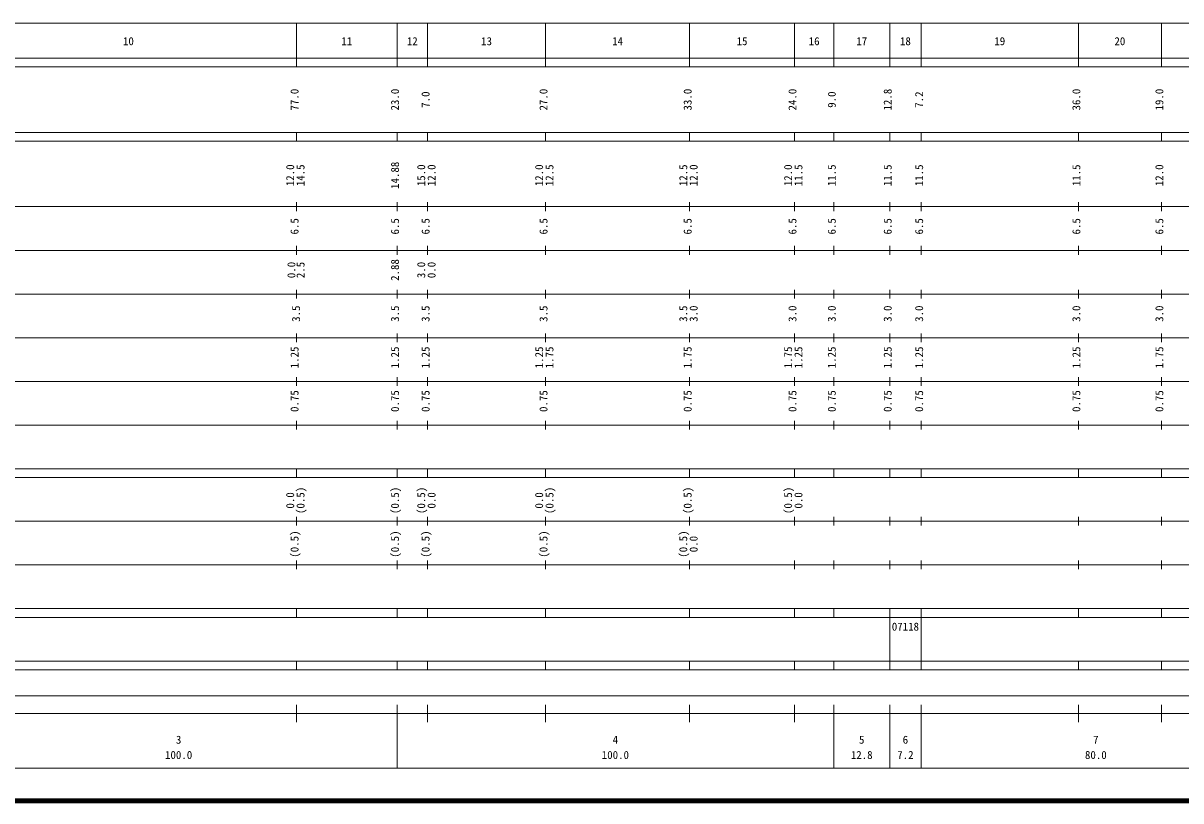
# Model space of a CAD drawing. Units: millimetres, scale not verified. Extents: x 40000 to 680000, y 20000 to 380000.
# Drawn here: x 282404 to 547463, y 20000 to 198000 of the extents above; entities that cross this region are included whole.
import ezdxf
from ezdxf.enums import TextEntityAlignment as Align

# ---------------------------------------------------------------- set-up
doc = ezdxf.new("R2010")
doc.units = ezdxf.units.MM
doc.header["$LTSCALE"] = 1000
doc.layers.add('M-TTL', color=2, linetype='Continuous', lineweight=140)
doc.layers.add('M-TTL-BAND', color=7, linetype='Continuous', lineweight=13)
doc.styles.add('ＭＳ ゴシック', font='')
doc.styles.get('ＭＳ ゴシック').set_extended_font_data('MS Gothic')

msp = doc.modelspace()

# ---------------------------------------------------------------- linework, layer by layer
at = {"layer": 'M-TTL'}
msp.add_line((40000, 20000), (680000, 20000), dxfattribs=at)
at = {"layer": 'M-TTL-BAND'}
for p, q in [((68000, 198000), (579000, 198000)), ((345000, 188000), (345000, 198000)), ((368000, 188000), (368000, 198000)), ((375000, 188000), (375000, 198000)), ((402000, 188000), (402000, 198000)), ((435000, 188000), (435000, 198000)), ((459000, 188000), (459000, 198000)), ((468000, 188000), (468000, 198000)), ((480800, 188000), (480800, 198000)), ((488000, 188000), (488000, 198000)), ((524000, 188000), (524000, 198000)), ((543000, 188000), (543000, 198000)), ((40000, 190000), (579000, 190000)), ((40000, 188000), (579000, 188000)), ((40000, 173000), (579000, 173000)), ((345000, 171000), (345000, 173000)), ((368000, 171000), (368000, 173000)), ((375000, 171000), (375000, 173000)), ((402000, 171000), (402000, 173000)), ((435000, 171000), (435000, 173000)), ((459000, 171000), (459000, 173000)), ((468000, 171000), (468000, 173000)), ((480800, 171000), (480800, 173000)), ((488000, 171000), (488000, 173000)), ((524000, 171000), (524000, 173000)), ((543000, 171000), (543000, 173000)), ((40000, 171000), (579000, 171000)), ((345000, 155000), (345000, 157000)), ((368000, 155000), (368000, 157000)), ((375000, 155000), (375000, 157000)), ((402000, 155000), (402000, 157000)), ((435000, 155000), (435000, 157000)), ((459000, 155000), (459000, 157000)), ((468000, 155000), (468000, 157000)), ((480800, 155000), (480800, 157000)), ((488000, 155000), (488000, 157000)), ((524000, 155000), (524000, 157000)), ((543000, 155000), (543000, 157000)), ((40000, 156000), (579000, 156000)), ((46000, 146000), (579000, 146000)), ((345000, 145000), (345000, 147000)), ((368000, 145000), (368000, 147000)), ((375000, 145000), (375000, 147000)), ((402000, 145000), (402000, 147000)), ((435000, 145000), (435000, 147000)), ((459000, 145000), (459000, 147000)), ((468000, 145000), (468000, 147000)), ((480800, 145000), (480800, 147000)), ((488000, 145000), (488000, 147000)), ((524000, 145000), (524000, 147000)), ((543000, 145000), (543000, 147000)), ((52000, 136000), (579000, 136000)), ((345000, 135000), (345000, 137000)), ((368000, 135000), (368000, 137000)), ((375000, 135000), (375000, 137000)), ((402000, 135000), (402000, 137000)), ((435000, 135000), (435000, 137000)), ((459000, 135000), (459000, 137000)), ((468000, 135000), (468000, 137000)), ((480800, 135000), (480800, 137000)), ((488000, 135000), (488000, 137000)), ((524000, 135000), (524000, 137000)), ((543000, 135000), (543000, 137000)), ((46000, 126000), (579000, 126000)), ((345000, 125000), (345000, 127000)), ((368000, 125000), (368000, 127000)), ((375000, 125000), (375000, 127000)), ((402000, 125000), (402000, 127000)), ((435000, 125000), (435000, 127000)), ((459000, 125000), (459000, 127000)), ((468000, 125000), (468000, 127000)), ((480800, 125000), (480800, 127000)), ((488000, 125000), (488000, 127000)), ((524000, 125000), (524000, 127000)), ((543000, 125000), (543000, 127000)), ((345000, 115000), (345000, 117000)), ((368000, 115000), (368000, 117000)), ((375000, 115000), (375000, 117000)), ((402000, 115000), (402000, 117000)), ((435000, 115000), (435000, 117000)), ((459000, 115000), (459000, 117000)), ((468000, 115000), (468000, 117000)), ((480800, 115000), (480800, 117000)), ((488000, 115000), (488000, 117000)), ((524000, 115000), (524000, 117000)), ((543000, 115000), (543000, 117000)), ((52000, 116000), (579000, 116000)), ((345000, 105000), (345000, 107000)), ((368000, 105000), (368000, 107000)), ((375000, 105000), (375000, 107000)), ((402000, 105000), (402000, 107000)), ((435000, 105000), (435000, 107000)), ((459000, 105000), (459000, 107000)), ((468000, 105000), (468000, 107000)), ((480800, 105000), (480800, 107000)), ((488000, 105000), (488000, 107000)), ((524000, 105000), (524000, 107000)), ((543000, 105000), (543000, 107000)), ((46000, 106000), (579000, 106000)), ((40000, 96000), (579000, 96000)), ((345000, 94000), (345000, 96000)), ((368000, 94000), (368000, 96000)), ((375000, 94000), (375000, 96000)), ((402000, 94000), (402000, 96000)), ((435000, 94000), (435000, 96000)), ((459000, 94000), (459000, 96000)), ((468000, 94000), (468000, 96000)), ((480800, 94000), (480800, 96000)), ((488000, 94000), (488000, 96000)), ((524000, 94000), (524000, 96000)), ((543000, 94000), (543000, 96000)), ((40000, 94000), (579000, 94000)), ((345000, 83000), (345000, 85000)), ((368000, 83000), (368000, 85000)), ((375000, 83000), (375000, 85000)), ((402000, 83000), (402000, 85000)), ((435000, 83000), (435000, 85000)), ((459000, 83000), (459000, 85000)), ((468000, 83000), (468000, 85000)), ((480800, 83000), (480800, 85000)), ((488000, 83000), (488000, 85000)), ((524000, 83000), (524000, 85000)), ((543000, 83000), (543000, 85000)), ((49000, 84000), (579000, 84000)), ((345000, 73000), (345000, 75000)), ((368000, 73000), (368000, 75000)), ((375000, 73000), (375000, 75000)), ((402000, 73000), (402000, 75000)), ((435000, 73000), (435000, 75000)), ((459000, 73000), (459000, 75000)), ((468000, 73000), (468000, 75000)), ((480800, 73000), (480800, 75000)), ((488000, 73000), (488000, 75000)), ((524000, 73000), (524000, 75000)), ((543000, 73000), (543000, 75000)), ((40000, 74000), (579000, 74000)), ((40000, 64000), (579000, 64000)), ((345000, 62000), (345000, 64000)), ((368000, 62000), (368000, 64000)), ((375000, 62000), (375000, 64000)), ((402000, 62000), (402000, 64000)), ((435000, 62000), (435000, 64000)), ((459000, 62000), (459000, 64000)), ((468000, 62000), (468000, 64000)), ((480800, 62000), (480800, 64000)), ((488000, 62000), (488000, 64000)), ((524000, 62000), (524000, 64000)), ((543000, 62000), (543000, 64000)), ((40000, 62000), (579000, 62000)), ((480800, 52000), (480800, 62000)), ((488000, 52000), (488000, 62000)), ((40000, 52000), (579000, 52000)), ((345000, 50000), (345000, 52000)), ((368000, 50000), (368000, 52000)), ((375000, 50000), (375000, 52000)), ((402000, 50000), (402000, 52000)), ((435000, 50000), (435000, 52000)), ((459000, 50000), (459000, 52000)), ((468000, 50000), (468000, 52000)), ((480800, 50000), (480800, 52000)), ((488000, 50000), (488000, 52000)), ((524000, 50000), (524000, 52000)), ((543000, 50000), (543000, 52000)), ((40000, 50000), (579000, 50000)), ((71000, 44000), (565000, 44000)), ((40000, 40000), (579000, 40000)), ((345000, 38000), (345000, 42000)), ((368000, 27500), (368000, 42000)), ((375000, 38000), (375000, 42000)), ((402000, 38000), (402000, 42000)), ((435000, 38000), (435000, 42000)), ((459000, 38000), (459000, 42000)), ((468000, 27500), (468000, 42000)), ((480800, 27500), (480800, 42000)), ((488000, 27500), (488000, 42000)), ((524000, 38000), (524000, 42000)), ((543000, 38000), (543000, 42000)), ((68000, 27500), (579000, 27500))]:
    msp.add_line(p, q, dxfattribs=at)

# ---------------------------------------------------------------- texts
at = {"layer": 'M-TTL-BAND', "style": 'ＭＳ ゴシック'}
for s, p in [('10', (306500, 192405)), ('11', (356500, 192405)), ('12', (371500, 192405)), ('13', (388500, 192405)), ('14', (418500, 192405)), ('15', (447000, 192405)), ('16', (463500, 192405)), ('17', (474400, 192405)), ('18', (484400, 192405)), ('19', (506000, 192405)), ('20', (533500, 192405)), ('07118', (484400, 58405)), ('3', (318000, 32523)), ('4', (418000, 32523)), ('5', (474400, 32523)), ('6', (484400, 32523)), ('7', (528000, 32523)), ('100.0', (318000, 29033)), ('100.0', (418000, 29033)), ('12.8', (474400, 29033)), ('7.2', (484400, 29033)), ('80.0', (528000, 29033))]:
    msp.add_text(s, height=1833, dxfattribs=at).set_placement(p, align=Align.BOTTOM_CENTER)
for s, p in [('77.0', (346000, 180500)), ('23.0', (369000, 180500)), ('7.0', (376000, 180500)), ('27.0', (403000, 180500)), ('33.0', (436000, 180500)), ('24.0', (460000, 180500)), ('9.0', (469000, 180500)), ('12.8', (481800, 180500)), ('7.2', (489000, 180500)), ('36.0', (525000, 180500)), ('19.0', (544000, 180500)), ('12.0', (345000, 163174)), ('14.5', (347370, 163174)), ('14.88', (369000, 163174)), ('15.0', (375000, 163174)), ('12.0', (377370, 163174)), ('12.0', (402000, 163174)), ('12.5', (404370, 163174)), ('12.5', (435000, 163174)), ('12.0', (437370, 163174)), ('12.0', (459000, 163174)), ('11.5', (461370, 163174)), ('11.5', (469000, 163174)), ('11.5', (481800, 163174)), ('11.5', (489000, 163174)), ('11.5', (525000, 163174)), ('12.0', (544000, 163174)), ('6.5', (346000, 151500)), ('6.5', (369000, 151500)), ('6.5', (376000, 151500)), ('6.5', (403000, 151500)), ('6.5', (436000, 151500)), ('6.5', (460000, 151500)), ('6.5', (469000, 151500)), ('6.5', (481800, 151500)), ('6.5', (489000, 151500)), ('6.5', (525000, 151500)), ('6.5', (544000, 151500)), ('0.0', (345271, 141500)), ('2.5', (347370, 141500)), ('2.88', (369000, 141500)), ('3.0', (375000, 141500)), ('0.0', (377370, 141500)), ('3.5', (346339, 131500)), ('3.5', (369000, 131500)), ('3.5', (376000, 131500)), ('3.5', (403000, 131500)), ('3.5', (435000, 131500)), ('3.0', (437370, 131500)), ('3.0', (460000, 131500)), ('3.0', (469000, 131500)), ('3.0', (481800, 131500)), ('3.0', (489000, 131500)), ('3.0', (525000, 131500)), ('3.0', (544000, 131500)), ('1.25', (346000, 121500)), ('1.25', (369000, 121500)), ('1.25', (376000, 121500)), ('1.25', (402000, 121500)), ('1.75', (404370, 121500)), ('1.75', (436000, 121500)), ('1.75', (459000, 121500)), ('1.25', (461370, 121500)), ('1.25', (469000, 121500)), ('1.25', (481800, 121500)), ('1.25', (489000, 121500)), ('1.25', (525000, 121500)), ('1.75', (544000, 121500)), ('0.75', (346000, 111500)), ('0.75', (369000, 111500)), ('0.75', (376000, 111500)), ('0.75', (403000, 111500)), ('0.75', (436000, 111500)), ('0.75', (460000, 111500)), ('0.75', (469000, 111500)), ('0.75', (481800, 111500)), ('0.75', (489000, 111500)), ('0.75', (525000, 111500)), ('0.75', (544000, 111500)), ('0.0', (345000, 88764)), ('(0.5)', (347370, 88764)), ('(0.5)', (369000, 88764)), ('(0.5)', (375000, 88764)), ('0.0', (377370, 88764)), ('0.0', (402000, 88764)), ('(0.5)', (404370, 88764)), ('(0.5)', (436000, 88764)), ('(0.5)', (459000, 88764)), ('0.0', (461370, 88764)), ('(0.5)', (346000, 78764)), ('(0.5)', (369000, 78764)), ('(0.5)', (376000, 78764)), ('(0.5)', (403000, 78764)), ('(0.5)', (435000, 78764)), ('0.0', (437370, 78764))]:
    msp.add_text(s, height=1833, rotation=90, dxfattribs=at).set_placement(p, align=Align.BOTTOM_CENTER)

doc.saveas('drawing.dxf')
